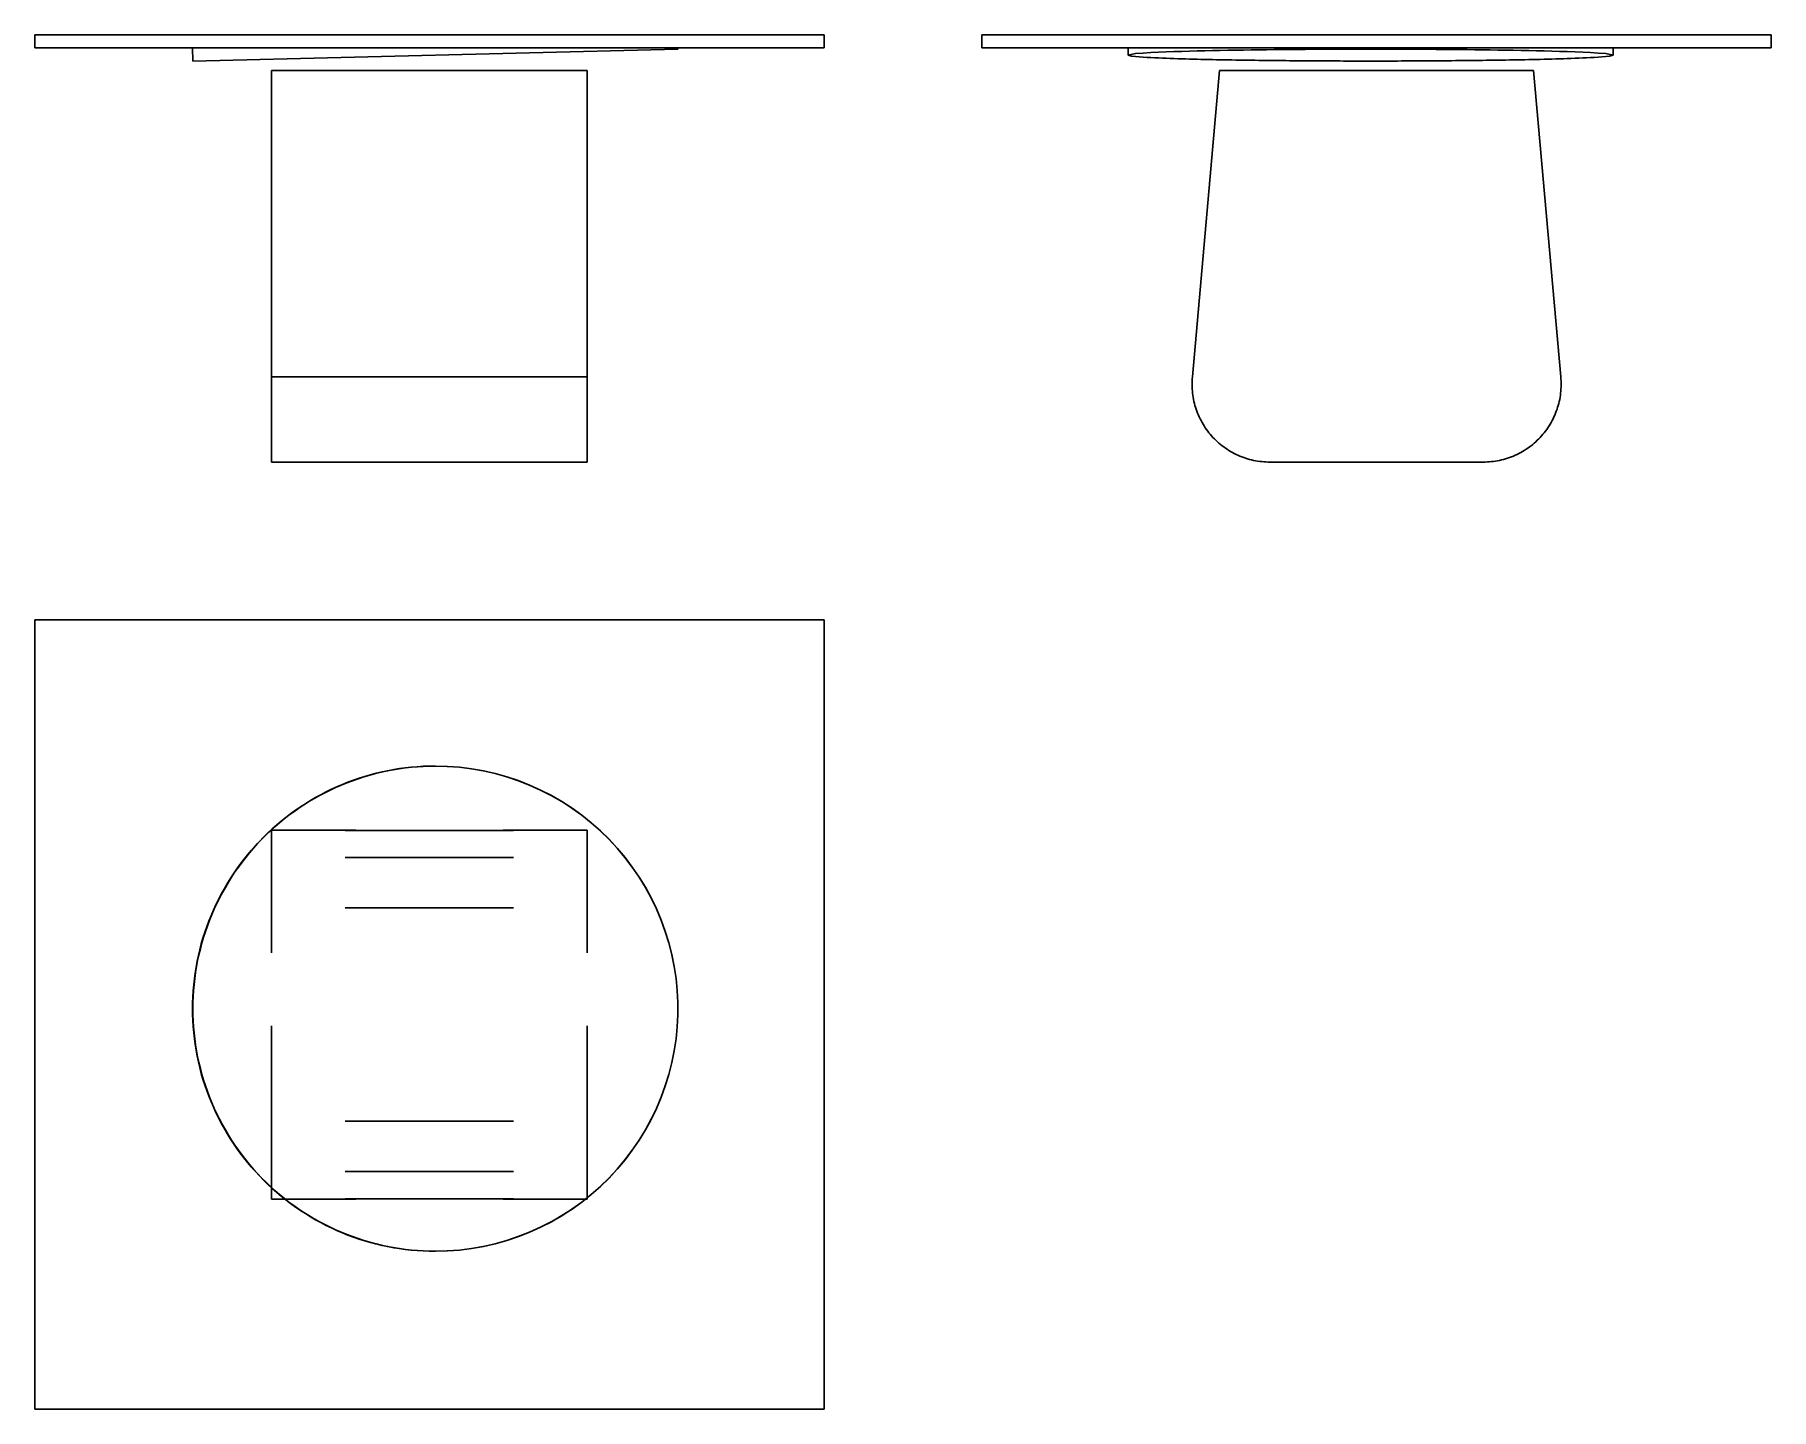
# Model space of a CAD drawing. Extents: x 0 to 2.06, y 0 to 1.63.
import ezdxf

# ---------------------------------------------------------------- set-up
doc = ezdxf.new("R2010")
doc.units = 0
doc.linetypes.add('HIDDEN', pattern=[0.046875, 0.031266, -0.015609])
for name, color, linetype in [('FRONT', 7, 'CONTINUOUS'), ('FRONT_HID', 7, 'HIDDEN'), ('LEFT', 7, 'CONTINUOUS'), ('LEFT_HID', 7, 'HIDDEN'), ('TOP', 7, 'CONTINUOUS'), ('TOP_HID', 7, 'HIDDEN')]:
    doc.layers.add(name, color=color, linetype=linetype)

msp = doc.modelspace()

# ---------------------------------------------------------------- linework, layer by layer
at = {"layer": 'FRONT'}
for p, q in [((0, 1.632566), (0, 1.616941)), ((0.9375, 1.632566), (0, 1.632566)), ((0.9375, 1.632566), (0.9375, 1.616941)), ((0.9375, 1.616941), (0, 1.616941)), ((0.187413, 1.616939), (0.1875, 1.616941)), ((0.187413, 1.616939), (0.187797, 1.601318)), ((0.187797, 1.601318), (0.763939, 1.615462)), ((0.763939, 1.615462), (0.763903, 1.616941)), ((0.28125, 1.226316), (0.28125, 1.590132)), ((0.46875, 1.590132), (0.28125, 1.590132)), ((0.46875, 1.590132), (0.65625, 1.590132)), ((0.65625, 1.226316), (0.65625, 1.590132)), ((0.28125, 1.125), (0.28125, 1.226316)), ((0.46875, 1.226316), (0.28125, 1.226316)), ((0.46875, 1.226316), (0.65625, 1.226316)), ((0.65625, 1.125), (0.65625, 1.226316)), ((0.46875, 1.125), (0.28125, 1.125)), ((0.28125, 1.125), (0.46875, 1.125)), ((0.28125, 1.125), (0.46875, 1.125)), ((0.46875, 1.125), (0.65625, 1.125)), ((0.65625, 1.125), (0.46875, 1.125)), ((0.65625, 1.125), (0.46875, 1.125))]:
    msp.add_line(p, q, dxfattribs=at)
at = {"layer": 'FRONT_HID', "linetype": 'HIDDEN'}
for p, q in [((0.1875, 1.616941), (0.763903, 1.616941)), ((0.763903, 1.616941), (0.1875, 1.616941)), ((0.28125, 1.125), (0.28125, 1.125)), ((0.65625, 1.125), (0.65625, 1.125))]:
    msp.add_line(p, q, dxfattribs=at)
at = {"layer": 'LEFT'}
for p, q in [((1.125, 1.632566), (1.125, 1.616941)), ((1.125, 1.632566), (2.0625, 1.632566)), ((2.0625, 1.632566), (2.0625, 1.616941)), ((1.125, 1.616941), (2.0625, 1.616941)), ((1.29852, 1.60839), (1.29852, 1.616941)), ((1.586678, 1.616939), (1.579607, 1.616941)), ((1.59375, 1.616941), (1.586678, 1.616939)), ((1.874836, 1.60839), (1.874836, 1.616941)), ((1.302828, 1.607172), (1.29852, 1.60839)), ((1.307378, 1.60665), (1.302828, 1.607172)), ((1.311942, 1.606257), (1.307378, 1.60665)), ((1.31651, 1.605931), (1.311942, 1.606257)), ((1.321082, 1.605647), (1.31651, 1.605931)), ((1.325655, 1.605394), (1.321082, 1.605647)), ((1.33023, 1.605165), (1.325655, 1.605394)), ((1.334805, 1.604955), (1.33023, 1.605165)), ((1.339381, 1.60476), (1.334805, 1.604955)), ((1.343958, 1.604579), (1.339381, 1.60476)), ((1.348535, 1.604408), (1.343958, 1.604579)), ((1.353112, 1.604248), (1.348535, 1.604408)), ((1.35769, 1.604097), (1.353112, 1.604248)), ((1.362268, 1.603954), (1.35769, 1.604097)), ((1.366846, 1.603818), (1.362268, 1.603954)), ((1.371425, 1.603689), (1.366846, 1.603818)), ((1.376003, 1.603565), (1.371425, 1.603689)), ((1.375, 1.226316), (1.407237, 1.590132)), ((1.380582, 1.603448), (1.376003, 1.603565)), ((1.385161, 1.603335), (1.380582, 1.603448)), ((1.38974, 1.603228), (1.385161, 1.603335)), ((1.394319, 1.603125), (1.38974, 1.603228)), ((1.398898, 1.603026), (1.394319, 1.603125)), ((1.403478, 1.602932), (1.398898, 1.603026)), ((1.408057, 1.602841), (1.403478, 1.602932)), ((1.407237, 1.590132), (1.780263, 1.590132)), ((1.412637, 1.602754), (1.408057, 1.602841)), ((1.417216, 1.602671), (1.412637, 1.602754)), ((1.421796, 1.60259), (1.417216, 1.602671)), ((1.426375, 1.602514), (1.421796, 1.60259)), ((1.430955, 1.60244), (1.426375, 1.602514)), ((1.435535, 1.602369), (1.430955, 1.60244)), ((1.440114, 1.602301), (1.435535, 1.602369)), ((1.444694, 1.602236), (1.440114, 1.602301)), ((1.449274, 1.602174), (1.444694, 1.602236)), ((1.453854, 1.602114), (1.449274, 1.602174)), ((1.458434, 1.602057), (1.453854, 1.602114)), ((1.463014, 1.602003), (1.458434, 1.602057)), ((1.467594, 1.60195), (1.463014, 1.602003)), ((1.472174, 1.601901), (1.467594, 1.60195)), ((1.476754, 1.601853), (1.472174, 1.601901)), ((1.481334, 1.601808), (1.476754, 1.601853)), ((1.485914, 1.601765), (1.481334, 1.601808)), ((1.490494, 1.601724), (1.485914, 1.601765)), ((1.495074, 1.601685), (1.490494, 1.601724)), ((1.499654, 1.601649), (1.495074, 1.601685)), ((1.504234, 1.601614), (1.499654, 1.601649)), ((1.508814, 1.601581), (1.504234, 1.601614)), ((1.513395, 1.601551), (1.508814, 1.601581)), ((1.517975, 1.601522), (1.513395, 1.601551)), ((1.522555, 1.601496), (1.517975, 1.601522)), ((1.527135, 1.601471), (1.522555, 1.601496)), ((1.531715, 1.601448), (1.527135, 1.601471)), ((1.536296, 1.601427), (1.531715, 1.601448)), ((1.540876, 1.601408), (1.536296, 1.601427)), ((1.545456, 1.601391), (1.540876, 1.601408)), ((1.550036, 1.601376), (1.545456, 1.601391)), ((1.554616, 1.601362), (1.550036, 1.601376)), ((1.559197, 1.601351), (1.554616, 1.601362)), ((1.563777, 1.601341), (1.559197, 1.601351)), ((1.568357, 1.601333), (1.563777, 1.601341)), ((1.572937, 1.601326), (1.568357, 1.601333)), ((1.577518, 1.601322), (1.572937, 1.601326)), ((1.582098, 1.601319), (1.577518, 1.601322)), ((1.586678, 1.601318), (1.582098, 1.601319)), ((1.591258, 1.601319), (1.586678, 1.601318)), ((1.595839, 1.601322), (1.591258, 1.601319)), ((1.600419, 1.601326), (1.595839, 1.601322)), ((1.604999, 1.601333), (1.600419, 1.601326)), ((1.60958, 1.601341), (1.604999, 1.601333)), ((1.61416, 1.601351), (1.60958, 1.601341)), ((1.61874, 1.601362), (1.61416, 1.601351)), ((1.62332, 1.601376), (1.61874, 1.601362)), ((1.627901, 1.601391), (1.62332, 1.601376)), ((1.632481, 1.601408), (1.627901, 1.601391)), ((1.637061, 1.601427), (1.632481, 1.601408)), ((1.641641, 1.601448), (1.637061, 1.601427)), ((1.646221, 1.601471), (1.641641, 1.601448)), ((1.650802, 1.601496), (1.646221, 1.601471)), ((1.655382, 1.601522), (1.650802, 1.601496)), ((1.659962, 1.601551), (1.655382, 1.601522)), ((1.664542, 1.601581), (1.659962, 1.601551)), ((1.669122, 1.601614), (1.664542, 1.601581)), ((1.673702, 1.601649), (1.669122, 1.601614)), ((1.678283, 1.601685), (1.673702, 1.601649)), ((1.682863, 1.601724), (1.678283, 1.601685)), ((1.687443, 1.601765), (1.682863, 1.601724)), ((1.692023, 1.601808), (1.687443, 1.601765)), ((1.696603, 1.601853), (1.692023, 1.601808)), ((1.701183, 1.601901), (1.696603, 1.601853)), ((1.705763, 1.60195), (1.701183, 1.601901)), ((1.710343, 1.602003), (1.705763, 1.60195)), ((1.714923, 1.602057), (1.710343, 1.602003)), ((1.719503, 1.602114), (1.714923, 1.602057)), ((1.724082, 1.602174), (1.719503, 1.602114)), ((1.728662, 1.602236), (1.724082, 1.602174)), ((1.733242, 1.602301), (1.728662, 1.602236)), ((1.737822, 1.602369), (1.733242, 1.602301)), ((1.742402, 1.60244), (1.737822, 1.602369)), ((1.746981, 1.602514), (1.742402, 1.60244)), ((1.751561, 1.60259), (1.746981, 1.602514)), ((1.75614, 1.602671), (1.751561, 1.60259)), ((1.76072, 1.602754), (1.75614, 1.602671)), ((1.765299, 1.602841), (1.76072, 1.602754)), ((1.769879, 1.602932), (1.765299, 1.602841)), ((1.774458, 1.603026), (1.769879, 1.602932)), ((1.779037, 1.603125), (1.774458, 1.603026)), ((1.783616, 1.603228), (1.779037, 1.603125)), ((1.780263, 1.590132), (1.8125, 1.226316)), ((1.788195, 1.603335), (1.783616, 1.603228)), ((1.792774, 1.603448), (1.788195, 1.603335)), ((1.797353, 1.603565), (1.792774, 1.603448)), ((1.801932, 1.603689), (1.797353, 1.603565)), ((1.80651, 1.603818), (1.801932, 1.603689)), ((1.811088, 1.603954), (1.80651, 1.603818)), ((1.815666, 1.604097), (1.811088, 1.603954)), ((1.820244, 1.604248), (1.815666, 1.604097)), ((1.824822, 1.604408), (1.820244, 1.604248)), ((1.829399, 1.604579), (1.824822, 1.604408)), ((1.833975, 1.60476), (1.829399, 1.604579)), ((1.838551, 1.604955), (1.833975, 1.60476)), ((1.843127, 1.605165), (1.838551, 1.604955)), ((1.847701, 1.605394), (1.843127, 1.605165)), ((1.852275, 1.605647), (1.847701, 1.605394)), ((1.856846, 1.605931), (1.852275, 1.605647)), ((1.861415, 1.606257), (1.856846, 1.605931)), ((1.865978, 1.60665), (1.861415, 1.606257)), ((1.870528, 1.607172), (1.865978, 1.60665)), ((1.874836, 1.60839), (1.870528, 1.607172)), ((1.374573, 1.216539), (1.374582, 1.218986)), ((1.374582, 1.218986), (1.374657, 1.221433)), ((1.374657, 1.221433), (1.374796, 1.223877)), ((1.374796, 1.223877), (1.375, 1.226316)), ((1.8125, 1.226316), (1.812704, 1.223877)), ((1.812704, 1.223877), (1.812843, 1.221433)), ((1.812843, 1.221433), (1.812918, 1.218986)), ((1.812918, 1.218986), (1.812927, 1.216539)), ((1.374628, 1.214092), (1.374573, 1.216539)), ((1.374748, 1.211647), (1.374628, 1.214092)), ((1.374932, 1.209206), (1.374748, 1.211647)), ((1.375182, 1.206771), (1.374932, 1.209206)), ((1.375495, 1.204344), (1.375182, 1.206771)), ((1.375873, 1.201925), (1.375495, 1.204344)), ((1.376315, 1.199518), (1.375873, 1.201925)), ((1.37682, 1.197123), (1.376315, 1.199518)), ((1.377389, 1.194742), (1.37682, 1.197123)), ((1.81068, 1.197123), (1.810111, 1.194742)), ((1.811185, 1.199518), (1.81068, 1.197123)), ((1.811627, 1.201925), (1.811185, 1.199518)), ((1.812005, 1.204344), (1.811627, 1.201925)), ((1.812318, 1.206771), (1.812005, 1.204344)), ((1.812568, 1.209206), (1.812318, 1.206771)), ((1.812752, 1.211647), (1.812568, 1.209206)), ((1.812872, 1.214092), (1.812752, 1.211647)), ((1.812927, 1.216539), (1.812872, 1.214092)), ((1.378021, 1.192377), (1.377389, 1.194742)), ((1.378715, 1.19003), (1.378021, 1.192377)), ((1.379471, 1.187702), (1.378715, 1.19003)), ((1.380288, 1.185395), (1.379471, 1.187702)), ((1.381166, 1.18311), (1.380288, 1.185395)), ((1.382104, 1.180849), (1.381166, 1.18311)), ((1.383102, 1.178614), (1.382104, 1.180849)), ((1.384159, 1.176407), (1.383102, 1.178614)), ((1.385274, 1.174227), (1.384159, 1.176407)), ((1.803341, 1.176407), (1.802226, 1.174227)), ((1.804398, 1.178614), (1.803341, 1.176407)), ((1.805396, 1.180849), (1.804398, 1.178614)), ((1.806334, 1.18311), (1.805396, 1.180849)), ((1.807212, 1.185395), (1.806334, 1.18311)), ((1.808029, 1.187702), (1.807212, 1.185395)), ((1.808785, 1.19003), (1.808029, 1.187702)), ((1.809479, 1.192377), (1.808785, 1.19003)), ((1.810111, 1.194742), (1.809479, 1.192377)), ((1.386446, 1.172079), (1.385274, 1.174227)), ((1.387675, 1.169962), (1.386446, 1.172079)), ((1.388959, 1.167878), (1.387675, 1.169962)), ((1.390298, 1.165829), (1.388959, 1.167878)), ((1.391691, 1.163816), (1.390298, 1.165829)), ((1.393137, 1.161841), (1.391691, 1.163816)), ((1.394634, 1.159905), (1.393137, 1.161841)), ((1.396182, 1.158009), (1.394634, 1.159905)), ((1.39778, 1.156155), (1.396182, 1.158009)), ((1.399427, 1.154344), (1.39778, 1.156155)), ((1.78972, 1.156155), (1.788073, 1.154344)), ((1.791318, 1.158009), (1.78972, 1.156155)), ((1.792866, 1.159905), (1.791318, 1.158009)), ((1.794363, 1.161841), (1.792866, 1.159905)), ((1.795809, 1.163816), (1.794363, 1.161841)), ((1.797202, 1.165829), (1.795809, 1.163816)), ((1.798541, 1.167878), (1.797202, 1.165829)), ((1.799825, 1.169962), (1.798541, 1.167878)), ((1.801054, 1.172079), (1.799825, 1.169962)), ((1.802226, 1.174227), (1.801054, 1.172079)), ((1.401121, 1.152577), (1.399427, 1.154344)), ((1.402861, 1.150856), (1.401121, 1.152577)), ((1.404646, 1.149181), (1.402861, 1.150856)), ((1.406475, 1.147554), (1.404646, 1.149181)), ((1.408346, 1.145976), (1.406475, 1.147554)), ((1.410258, 1.144449), (1.408346, 1.145976)), ((1.412211, 1.142972), (1.410258, 1.144449)), ((1.414201, 1.141548), (1.412211, 1.142972)), ((1.416229, 1.140177), (1.414201, 1.141548)), ((1.418292, 1.13886), (1.416229, 1.140177)), ((1.42039, 1.137598), (1.418292, 1.13886)), ((1.42252, 1.136392), (1.42039, 1.137598)), ((1.424681, 1.135244), (1.42252, 1.136392)), ((1.426872, 1.134152), (1.424681, 1.135244)), ((1.762819, 1.135244), (1.760628, 1.134152)), ((1.76498, 1.136392), (1.762819, 1.135244)), ((1.76711, 1.137598), (1.76498, 1.136392)), ((1.769208, 1.13886), (1.76711, 1.137598)), ((1.771271, 1.140177), (1.769208, 1.13886)), ((1.773299, 1.141548), (1.771271, 1.140177)), ((1.775289, 1.142972), (1.773299, 1.141548)), ((1.777242, 1.144449), (1.775289, 1.142972)), ((1.779154, 1.145976), (1.777242, 1.144449)), ((1.781025, 1.147554), (1.779154, 1.145976)), ((1.782854, 1.149181), (1.781025, 1.147554)), ((1.784639, 1.150856), (1.782854, 1.149181)), ((1.786379, 1.152577), (1.784639, 1.150856)), ((1.788073, 1.154344), (1.786379, 1.152577)), ((1.429091, 1.133119), (1.426872, 1.134152)), ((1.431337, 1.132146), (1.429091, 1.133119)), ((1.433607, 1.131232), (1.431337, 1.132146)), ((1.435902, 1.130379), (1.433607, 1.131232)), ((1.438217, 1.129586), (1.435902, 1.130379)), ((1.440554, 1.128856), (1.438217, 1.129586)), ((1.442908, 1.128187), (1.440554, 1.128856)), ((1.44528, 1.127581), (1.442908, 1.128187)), ((1.447666, 1.127038), (1.44528, 1.127581)), ((1.450067, 1.126559), (1.447666, 1.127038)), ((1.452479, 1.126143), (1.450067, 1.126559)), ((1.454901, 1.125791), (1.452479, 1.126143)), ((1.457332, 1.125504), (1.454901, 1.125791)), ((1.459769, 1.125281), (1.457332, 1.125504)), ((1.462212, 1.125122), (1.459769, 1.125281)), ((1.464658, 1.125029), (1.462212, 1.125122)), ((1.467105, 1.125), (1.464658, 1.125029)), ((1.720395, 1.125), (1.467105, 1.125)), ((1.722842, 1.125029), (1.720395, 1.125)), ((1.725288, 1.125122), (1.722842, 1.125029)), ((1.727731, 1.125281), (1.725288, 1.125122)), ((1.730168, 1.125504), (1.727731, 1.125281)), ((1.732599, 1.125791), (1.730168, 1.125504)), ((1.735021, 1.126143), (1.732599, 1.125791)), ((1.737433, 1.126559), (1.735021, 1.126143)), ((1.739834, 1.127038), (1.737433, 1.126559)), ((1.74222, 1.127581), (1.739834, 1.127038)), ((1.744592, 1.128187), (1.74222, 1.127581)), ((1.746946, 1.128856), (1.744592, 1.128187)), ((1.749283, 1.129586), (1.746946, 1.128856)), ((1.751598, 1.130379), (1.749283, 1.129586)), ((1.753893, 1.131232), (1.751598, 1.130379)), ((1.756163, 1.132146), (1.753893, 1.131232)), ((1.758409, 1.133119), (1.756163, 1.132146)), ((1.760628, 1.134152), (1.758409, 1.133119))]:
    msp.add_line(p, q, dxfattribs=at)
at = {"layer": 'LEFT_HID', "linetype": 'HIDDEN'}
for p, q in [((1.874836, 1.616941), (1.29852, 1.616941)), ((1.29852, 1.616941), (1.579607, 1.616941)), ((1.29852, 1.60839), (1.307378, 1.61013)), ((1.307378, 1.61013), (1.31651, 1.61085)), ((1.31651, 1.61085), (1.325655, 1.611386)), ((1.325655, 1.611386), (1.334805, 1.611825)), ((1.334805, 1.611825), (1.343958, 1.612202)), ((1.343958, 1.612202), (1.353112, 1.612532)), ((1.353112, 1.612532), (1.362268, 1.612826)), ((1.362268, 1.612826), (1.371425, 1.613092)), ((1.371425, 1.613092), (1.380582, 1.613333)), ((1.380582, 1.613333), (1.38974, 1.613553)), ((1.38974, 1.613553), (1.398898, 1.613754)), ((1.398898, 1.613754), (1.408057, 1.613939)), ((1.408057, 1.613939), (1.417216, 1.61411)), ((1.417216, 1.61411), (1.426375, 1.614267)), ((1.426375, 1.614267), (1.435535, 1.614411)), ((1.435535, 1.614411), (1.444694, 1.614544)), ((1.444694, 1.614544), (1.453854, 1.614666)), ((1.453854, 1.614666), (1.463014, 1.614778)), ((1.463014, 1.614778), (1.472174, 1.61488)), ((1.472174, 1.61488), (1.481334, 1.614972)), ((1.481334, 1.614972), (1.490494, 1.615056)), ((1.490494, 1.615056), (1.499654, 1.615132)), ((1.499654, 1.615132), (1.508814, 1.615199)), ((1.508814, 1.615199), (1.517975, 1.615258)), ((1.517975, 1.615258), (1.527135, 1.615309)), ((1.527135, 1.615309), (1.536296, 1.615353)), ((1.536296, 1.615353), (1.545456, 1.615389)), ((1.545456, 1.615389), (1.554616, 1.615418)), ((1.554616, 1.615418), (1.563777, 1.615439)), ((1.563777, 1.615439), (1.572937, 1.615454)), ((1.572937, 1.615454), (1.582098, 1.615461)), ((1.59375, 1.616941), (1.579607, 1.616941)), ((1.582098, 1.615461), (1.591259, 1.615461)), ((1.591259, 1.615461), (1.600419, 1.615454)), ((1.59375, 1.616941), (1.874836, 1.616941)), ((1.600419, 1.615454), (1.60958, 1.615439)), ((1.60958, 1.615439), (1.61874, 1.615418)), ((1.61874, 1.615418), (1.627901, 1.615389)), ((1.627901, 1.615389), (1.637061, 1.615353)), ((1.637061, 1.615353), (1.646221, 1.615309)), ((1.646221, 1.615309), (1.655382, 1.615258)), ((1.655382, 1.615258), (1.664542, 1.615199)), ((1.664542, 1.615199), (1.673702, 1.615132)), ((1.673702, 1.615132), (1.682863, 1.615056)), ((1.682863, 1.615056), (1.692023, 1.614972)), ((1.692023, 1.614972), (1.701183, 1.61488)), ((1.701183, 1.61488), (1.710343, 1.614778)), ((1.710343, 1.614778), (1.719503, 1.614666)), ((1.719503, 1.614666), (1.728662, 1.614544)), ((1.728662, 1.614544), (1.737822, 1.614411)), ((1.737822, 1.614411), (1.746981, 1.614267)), ((1.746981, 1.614267), (1.75614, 1.61411)), ((1.75614, 1.61411), (1.765299, 1.613939)), ((1.765299, 1.613939), (1.774458, 1.613754)), ((1.774458, 1.613754), (1.783616, 1.613553)), ((1.783616, 1.613553), (1.792774, 1.613333)), ((1.792774, 1.613333), (1.801932, 1.613092)), ((1.801932, 1.613092), (1.811088, 1.612826)), ((1.811088, 1.612826), (1.820244, 1.612532)), ((1.820244, 1.612532), (1.829399, 1.612202)), ((1.829399, 1.612202), (1.838551, 1.611825)), ((1.838551, 1.611825), (1.847701, 1.611386)), ((1.847701, 1.611386), (1.856846, 1.61085)), ((1.856846, 1.61085), (1.865978, 1.61013)), ((1.865978, 1.61013), (1.874836, 1.60839))]:
    msp.add_line(p, q, dxfattribs=at)
at = {"layer": 'TOP'}
for p, q in [((0, 0.9375), (0, 0)), ((0.9375, 0.9375), (0, 0.9375)), ((0.9375, 0), (0.9375, 0.9375)), ((0, 0), (0.9375, 0))]:
    msp.add_line(p, q, dxfattribs=at)
at = {"layer": 'TOP_HID', "linetype": 'HIDDEN'}
for p, q in [((0.447181, 0.762547), (0.454337, 0.763174)), ((0.454456, 0.763199), (0.447409, 0.762592)), ((0.454337, 0.763174), (0.461506, 0.763621)), ((0.461516, 0.763633), (0.454456, 0.763199)), ((0.461506, 0.763621), (0.468685, 0.76389)), ((0.468585, 0.763893), (0.461516, 0.763633)), ((0.475658, 0.76398), (0.468585, 0.763893)), ((0.468685, 0.76389), (0.475868, 0.76398)), ((0.490024, 0.763622), (0.475658, 0.76398)), ((0.475868, 0.76398), (0.475658, 0.76398)), ((0.475868, 0.76398), (0.490229, 0.763621)), ((0.504354, 0.762548), (0.490024, 0.763622)), ((0.490229, 0.763621), (0.504555, 0.762547)), ((0.363957, 0.741346), (0.37061, 0.744055)), ((0.371933, 0.744676), (0.365365, 0.742051)), ((0.37061, 0.744055), (0.377329, 0.746597)), ((0.378564, 0.74714), (0.371933, 0.744676)), ((0.377329, 0.746597), (0.384109, 0.74897)), ((0.385253, 0.74944), (0.378564, 0.74714)), ((0.384109, 0.74897), (0.390946, 0.751174)), ((0.391996, 0.751575), (0.385253, 0.74944)), ((0.390946, 0.751174), (0.397836, 0.753206)), ((0.39879, 0.753544), (0.391996, 0.751575)), ((0.397836, 0.753206), (0.404774, 0.755066)), ((0.40563, 0.755346), (0.39879, 0.753544)), ((0.404774, 0.755066), (0.411757, 0.756753)), ((0.412512, 0.75698), (0.40563, 0.755346)), ((0.411757, 0.756753), (0.418779, 0.758265)), ((0.419432, 0.758444), (0.412512, 0.75698)), ((0.418779, 0.758265), (0.425837, 0.759601)), ((0.426386, 0.759739), (0.419432, 0.758444)), ((0.425837, 0.759601), (0.432927, 0.76076)), ((0.43337, 0.760862), (0.426386, 0.759739)), ((0.432927, 0.76076), (0.440043, 0.761743)), ((0.440379, 0.761813), (0.43337, 0.760862)), ((0.440043, 0.761743), (0.447181, 0.762547)), ((0.447409, 0.762592), (0.440379, 0.761813)), ((0.518612, 0.760762), (0.504354, 0.762548)), ((0.504555, 0.762547), (0.518809, 0.76076)), ((0.532764, 0.758268), (0.518612, 0.760762)), ((0.518809, 0.76076), (0.532956, 0.758265)), ((0.546774, 0.755072), (0.532764, 0.758268)), ((0.532956, 0.758265), (0.546962, 0.755066)), ((0.560608, 0.751181), (0.546774, 0.755072)), ((0.546962, 0.755066), (0.56079, 0.751174)), ((0.57423, 0.746606), (0.560608, 0.751181)), ((0.56079, 0.751174), (0.574407, 0.746597)), ((0.587608, 0.741358), (0.57423, 0.746606)), ((0.574407, 0.746597), (0.587779, 0.741346)), ((0.327487, 0.722993), (0.321464, 0.719283)), ((0.325641, 0.721694), (0.331816, 0.725364)), ((0.333598, 0.726553), (0.327487, 0.722993)), ((0.331816, 0.725364), (0.338081, 0.72888)), ((0.339796, 0.729963), (0.333598, 0.726553)), ((0.338081, 0.72888), (0.344431, 0.732237)), ((0.346075, 0.733219), (0.339796, 0.729963)), ((0.344431, 0.732237), (0.350863, 0.735436)), ((0.352432, 0.73632), (0.346075, 0.733219)), ((0.350863, 0.735436), (0.357373, 0.738473)), ((0.358864, 0.739265), (0.352432, 0.73632)), ((0.357373, 0.738473), (0.363957, 0.741346)), ((0.365365, 0.742051), (0.358864, 0.739265)), ((0.600707, 0.73545), (0.587608, 0.741358)), ((0.587779, 0.741346), (0.600872, 0.735436)), ((0.613496, 0.728897), (0.600707, 0.73545)), ((0.600872, 0.735436), (0.613655, 0.72888)), ((0.625942, 0.721714), (0.613496, 0.728897)), ((0.613655, 0.72888), (0.626095, 0.721694)), ((0.298337, 0.703003), (0.292813, 0.698584)), ((0.296242, 0.701099), (0.301913, 0.705509)), ((0.303967, 0.707284), (0.298337, 0.703003)), ((0.301913, 0.705509), (0.307691, 0.709776)), ((0.309701, 0.711427), (0.303967, 0.707284)), ((0.307691, 0.709776), (0.313575, 0.713898)), ((0.315534, 0.715427), (0.309701, 0.711427)), ((0.313575, 0.713898), (0.319559, 0.717871)), ((0.321464, 0.719283), (0.315534, 0.715427)), ((0.319559, 0.717871), (0.325641, 0.721694)), ((0.638015, 0.71392), (0.625942, 0.721714)), ((0.626095, 0.721694), (0.638161, 0.713898)), ((0.649685, 0.705534), (0.638015, 0.71392)), ((0.638161, 0.713898), (0.649823, 0.705509)), ((0.660922, 0.696577), (0.649685, 0.705534)), ((0.649823, 0.705509), (0.661053, 0.69655)), ((0.269632, 0.677009), (0.27471, 0.682089)), ((0.276917, 0.684534), (0.271853, 0.679595)), ((0.27471, 0.682089), (0.279914, 0.687042)), ((0.2821, 0.689347), (0.276917, 0.684534)), ((0.279914, 0.687042), (0.285239, 0.691863)), ((0.28125, 0.595395), (0.28125, 0.687931)), ((0.28125, 0.687931), (0.28125, 0.6875)), ((0.28125, 0.687931), (0.46875, 0.687931)), ((0.28125, 0.6875), (0.28125, 0.655263)), ((0.46875, 0.6875), (0.28125, 0.6875)), ((0.2874, 0.694031), (0.2821, 0.689347)), ((0.285239, 0.691863), (0.290683, 0.69655)), ((0.292813, 0.698584), (0.2874, 0.694031)), ((0.290683, 0.69655), (0.296242, 0.701099)), ((0.65625, 0.687931), (0.46875, 0.687931)), ((0.46875, 0.6875), (0.65625, 0.6875)), ((0.65625, 0.595395), (0.65625, 0.687931)), ((0.65625, 0.687931), (0.65625, 0.6875)), ((0.65625, 0.6875), (0.65625, 0.655263)), ((0.671698, 0.687071), (0.660922, 0.696577)), ((0.661053, 0.69655), (0.671822, 0.687042)), ((0.681988, 0.67704), (0.671698, 0.687071)), ((0.671822, 0.687042), (0.682103, 0.677009)), ((0.250632, 0.655469), (0.255179, 0.66103)), ((0.25741, 0.664054), (0.252855, 0.658643)), ((0.255179, 0.66103), (0.259863, 0.666476)), ((0.262097, 0.669352), (0.25741, 0.664054)), ((0.259863, 0.666476), (0.264682, 0.671803)), ((0.266912, 0.674534), (0.262097, 0.669352)), ((0.264682, 0.671803), (0.269632, 0.677009)), ((0.271853, 0.679595), (0.266912, 0.674534)), ((0.691764, 0.666508), (0.681988, 0.67704)), ((0.682103, 0.677009), (0.691872, 0.666476)), ((0.701003, 0.655502), (0.691764, 0.666508)), ((0.691872, 0.666476), (0.701104, 0.655469)), ((0.240005, 0.641762), (0.236002, 0.63593)), ((0.237841, 0.63813), (0.24196, 0.644015)), ((0.24415, 0.647493), (0.240005, 0.641762)), ((0.24196, 0.644015), (0.246224, 0.649796)), ((0.248434, 0.653122), (0.24415, 0.647493)), ((0.246224, 0.649796), (0.250632, 0.655469)), ((0.252855, 0.658643), (0.248434, 0.653122)), ((0.28125, 0.655263), (0.28125, 0.282237)), ((0.46875, 0.655263), (0.28125, 0.655263)), ((0.46875, 0.655263), (0.65625, 0.655263)), ((0.65625, 0.655263), (0.65625, 0.282237)), ((0.709683, 0.644049), (0.701003, 0.655502)), ((0.701104, 0.655469), (0.709776, 0.644015)), ((0.71778, 0.632177), (0.709683, 0.644049)), ((0.709776, 0.644015), (0.717866, 0.632144)), ((0.222869, 0.613618), (0.226382, 0.619884)), ((0.228432, 0.62398), (0.224869, 0.61787)), ((0.226382, 0.619884), (0.230049, 0.626061)), ((0.232143, 0.630002), (0.228432, 0.62398)), ((0.230049, 0.626061), (0.23387, 0.632144)), ((0.236002, 0.63593), (0.232143, 0.630002)), ((0.23387, 0.632144), (0.237841, 0.63813)), ((0.725276, 0.619917), (0.71778, 0.632177)), ((0.717866, 0.632144), (0.725354, 0.619884)), ((0.732151, 0.607298), (0.725276, 0.619917)), ((0.725354, 0.619884), (0.732222, 0.607267)), ((0.215095, 0.59904), (0.212148, 0.592609)), ((0.213283, 0.594323), (0.216317, 0.600833)), ((0.218198, 0.605396), (0.215095, 0.59904)), ((0.216317, 0.600833), (0.219513, 0.607267)), ((0.221457, 0.611674), (0.218198, 0.605396)), ((0.219513, 0.607267), (0.222869, 0.613618)), ((0.224869, 0.61787), (0.221457, 0.611674)), ((0.738388, 0.594352), (0.732151, 0.607298)), ((0.732222, 0.607267), (0.738453, 0.594323)), ((0.206733, 0.579541), (0.204267, 0.572911)), ((0.205165, 0.574364), (0.207705, 0.581084)), ((0.20936, 0.586108), (0.206733, 0.579541)), ((0.207705, 0.581084), (0.210411, 0.587738)), ((0.212148, 0.592609), (0.20936, 0.586108)), ((0.210411, 0.587738), (0.213283, 0.594323)), ((0.28125, 0.342105), (0.28125, 0.595395)), ((0.46875, 0.595395), (0.28125, 0.595395)), ((0.46875, 0.595395), (0.65625, 0.595395)), ((0.65625, 0.342105), (0.65625, 0.595395)), ((0.743972, 0.581111), (0.738388, 0.594352)), ((0.738453, 0.594323), (0.744031, 0.581084)), ((0.748889, 0.567609), (0.743972, 0.581111)), ((0.744031, 0.581084), (0.748942, 0.567584)), ((0.199828, 0.55948), (0.197857, 0.552687)), ((0.198561, 0.553856), (0.200591, 0.560746)), ((0.201965, 0.566223), (0.199828, 0.55948)), ((0.200591, 0.560746), (0.202793, 0.567584)), ((0.204267, 0.572911), (0.201965, 0.566223)), ((0.202793, 0.567584), (0.205165, 0.574364)), ((0.753126, 0.553877), (0.748889, 0.567609)), ((0.748942, 0.567584), (0.753175, 0.553856)), ((0.194419, 0.538966), (0.192953, 0.532046)), ((0.193507, 0.532911), (0.195017, 0.539934)), ((0.196054, 0.545847), (0.194419, 0.538966)), ((0.195017, 0.539934), (0.196702, 0.546917)), ((0.197857, 0.552687), (0.196054, 0.545847)), ((0.196702, 0.546917), (0.198561, 0.553856)), ((0.756674, 0.539952), (0.753126, 0.553877)), ((0.753175, 0.553856), (0.756718, 0.539934)), ((0.759522, 0.525867), (0.756674, 0.539952)), ((0.756718, 0.539934), (0.759564, 0.525853)), ((0.190534, 0.518109), (0.189581, 0.5111)), ((0.190032, 0.511647), (0.191013, 0.518763)), ((0.191658, 0.525092), (0.190534, 0.518109)), ((0.191013, 0.518763), (0.192172, 0.525853)), ((0.192953, 0.532046), (0.191658, 0.525092)), ((0.192172, 0.525853), (0.193507, 0.532911)), ((0.761665, 0.511658), (0.759522, 0.525867)), ((0.759564, 0.525853), (0.761704, 0.511647)), ((0.188194, 0.497022), (0.18776, 0.489962)), ((0.188155, 0.490183), (0.188602, 0.497353)), ((0.188801, 0.504069), (0.188194, 0.497022)), ((0.188602, 0.497353), (0.189228, 0.504509)), ((0.189581, 0.5111), (0.188801, 0.504069)), ((0.189228, 0.504509), (0.190032, 0.511647)), ((0.763096, 0.497359), (0.761665, 0.511658)), ((0.761704, 0.511647), (0.763134, 0.497353)), ((0.763813, 0.483007), (0.763096, 0.497359)), ((0.763134, 0.497353), (0.763849, 0.483005)), ((0.187413, 0.475822), (0.1875, 0.482893)), ((0.1875, 0.46875), (0.187413, 0.475822)), ((0.18776, 0.489962), (0.1875, 0.482893)), ((0.1875, 0.46875), (0.1875, 0.482893)), ((0.187797, 0.475822), (0.187886, 0.483005)), ((0.187886, 0.468639), (0.187797, 0.475822)), ((0.187886, 0.483005), (0.188155, 0.490183)), ((0.763813, 0.468637), (0.763813, 0.483007)), ((0.763849, 0.483005), (0.763849, 0.468639)), ((0.1875, 0.46875), (0.18776, 0.461681)), ((0.18776, 0.461681), (0.188194, 0.454621)), ((0.188155, 0.46146), (0.187886, 0.468639)), ((0.188602, 0.454291), (0.188155, 0.46146)), ((0.188194, 0.454621), (0.188801, 0.447574)), ((0.189228, 0.447135), (0.188602, 0.454291)), ((0.761665, 0.439986), (0.763096, 0.454284)), ((0.763134, 0.454291), (0.761704, 0.439996)), ((0.763096, 0.454284), (0.763813, 0.468637)), ((0.763849, 0.468639), (0.763134, 0.454291)), ((0.188801, 0.447574), (0.189581, 0.440544)), ((0.190032, 0.439996), (0.189228, 0.447135)), ((0.189581, 0.440544), (0.190534, 0.433535)), ((0.191013, 0.43288), (0.190032, 0.439996)), ((0.190534, 0.433535), (0.191658, 0.426551)), ((0.759522, 0.425776), (0.761665, 0.439986)), ((0.761704, 0.439996), (0.759564, 0.425791)), ((0.192172, 0.425791), (0.191013, 0.43288)), ((0.191658, 0.426551), (0.192953, 0.419598)), ((0.193507, 0.418733), (0.192172, 0.425791)), ((0.192953, 0.419598), (0.194419, 0.412678)), ((0.195017, 0.41171), (0.193507, 0.418733)), ((0.194419, 0.412678), (0.196054, 0.405796)), ((0.756674, 0.411691), (0.759522, 0.425776)), ((0.759564, 0.425791), (0.756718, 0.41171)), ((0.196702, 0.404727), (0.195017, 0.41171)), ((0.196054, 0.405796), (0.197857, 0.398956)), ((0.198561, 0.397788), (0.196702, 0.404727)), ((0.197857, 0.398956), (0.199828, 0.392163)), ((0.200591, 0.390897), (0.198561, 0.397788)), ((0.199828, 0.392163), (0.201965, 0.38542)), ((0.748889, 0.384035), (0.753126, 0.397766)), ((0.753175, 0.397788), (0.748942, 0.38406)), ((0.753126, 0.397766), (0.756674, 0.411691)), ((0.756718, 0.41171), (0.753175, 0.397788)), ((0.202793, 0.38406), (0.200591, 0.390897)), ((0.201965, 0.38542), (0.204267, 0.378732)), ((0.205165, 0.377279), (0.202793, 0.38406)), ((0.204267, 0.378732), (0.206733, 0.372102)), ((0.207705, 0.37056), (0.205165, 0.377279)), ((0.206733, 0.372102), (0.20936, 0.365535)), ((0.743972, 0.370532), (0.748889, 0.384035)), ((0.748942, 0.38406), (0.744031, 0.37056)), ((0.210411, 0.363906), (0.207705, 0.37056)), ((0.20936, 0.365535), (0.212148, 0.359034)), ((0.213283, 0.357321), (0.210411, 0.363906)), ((0.212148, 0.359034), (0.215095, 0.352604)), ((0.216317, 0.35081), (0.213283, 0.357321)), ((0.215095, 0.352604), (0.218198, 0.346248)), ((0.219513, 0.344377), (0.216317, 0.35081)), ((0.732151, 0.344345), (0.738388, 0.357291)), ((0.738453, 0.357321), (0.732222, 0.344377)), ((0.738388, 0.357291), (0.743972, 0.370532)), ((0.744031, 0.37056), (0.738453, 0.357321)), ((0.218198, 0.346248), (0.221457, 0.33997)), ((0.222869, 0.338025), (0.219513, 0.344377)), ((0.221457, 0.33997), (0.224869, 0.333774)), ((0.226382, 0.331759), (0.222869, 0.338025)), ((0.224869, 0.333774), (0.228432, 0.327663)), ((0.230049, 0.325583), (0.226382, 0.331759)), ((0.28125, 0.249569), (0.28125, 0.342105)), ((0.46875, 0.342105), (0.28125, 0.342105)), ((0.46875, 0.342105), (0.65625, 0.342105)), ((0.65625, 0.249569), (0.65625, 0.342105)), ((0.71778, 0.319466), (0.725276, 0.331727)), ((0.725354, 0.331759), (0.717866, 0.319499)), ((0.725276, 0.331727), (0.732151, 0.344345)), ((0.732222, 0.344377), (0.725354, 0.331759)), ((0.228432, 0.327663), (0.232143, 0.321642)), ((0.23387, 0.319499), (0.230049, 0.325583)), ((0.232143, 0.321642), (0.236002, 0.315714)), ((0.237841, 0.313513), (0.23387, 0.319499)), ((0.236002, 0.315714), (0.240005, 0.309882)), ((0.24196, 0.307628), (0.237841, 0.313513)), ((0.240005, 0.309882), (0.24415, 0.30415)), ((0.709683, 0.307595), (0.71778, 0.319466)), ((0.717866, 0.319499), (0.709776, 0.307628)), ((0.246224, 0.301847), (0.24196, 0.307628)), ((0.24415, 0.30415), (0.248434, 0.298522)), ((0.250632, 0.296175), (0.246224, 0.301847)), ((0.248434, 0.298522), (0.252855, 0.293)), ((0.255179, 0.290614), (0.250632, 0.296175)), ((0.252855, 0.293), (0.25741, 0.287589)), ((0.259863, 0.285168), (0.255179, 0.290614)), ((0.691764, 0.285136), (0.701003, 0.296142)), ((0.701104, 0.296175), (0.691872, 0.285168)), ((0.701003, 0.296142), (0.709683, 0.307595)), ((0.709776, 0.307628), (0.701104, 0.296175)), ((0.25741, 0.287589), (0.262097, 0.282291)), ((0.264682, 0.27984), (0.259863, 0.285168)), ((0.262097, 0.282291), (0.266912, 0.27711)), ((0.269632, 0.274635), (0.264682, 0.27984)), ((0.266912, 0.27711), (0.271853, 0.272048)), ((0.27471, 0.269554), (0.269632, 0.274635)), ((0.271853, 0.272048), (0.276917, 0.26711)), ((0.279914, 0.264602), (0.27471, 0.269554)), ((0.46875, 0.282237), (0.28125, 0.282237)), ((0.28125, 0.282237), (0.28125, 0.25)), ((0.46875, 0.282237), (0.65625, 0.282237)), ((0.65625, 0.282237), (0.65625, 0.25)), ((0.671698, 0.264572), (0.681988, 0.274604)), ((0.682103, 0.274635), (0.671822, 0.264602)), ((0.681988, 0.274604), (0.691764, 0.285136)), ((0.691872, 0.285168), (0.682103, 0.274635)), ((0.276917, 0.26711), (0.2821, 0.262297)), ((0.285239, 0.259781), (0.279914, 0.264602)), ((0.28125, 0.25), (0.28125, 0.249569)), ((0.46875, 0.25), (0.28125, 0.25)), ((0.28125, 0.249569), (0.46875, 0.249569)), ((0.2821, 0.262297), (0.2874, 0.257612)), ((0.290683, 0.255094), (0.285239, 0.259781)), ((0.2874, 0.257612), (0.292813, 0.253059)), ((0.296242, 0.250544), (0.290683, 0.255094)), ((0.292813, 0.253059), (0.298337, 0.248641)), ((0.301913, 0.246134), (0.296242, 0.250544)), ((0.298337, 0.248641), (0.303967, 0.244359)), ((0.46875, 0.25), (0.65625, 0.25)), ((0.65625, 0.249569), (0.46875, 0.249569)), ((0.649685, 0.246109), (0.660922, 0.255066)), ((0.661053, 0.255094), (0.649823, 0.246134)), ((0.65625, 0.25), (0.65625, 0.249569)), ((0.660922, 0.255066), (0.671698, 0.264572)), ((0.671822, 0.264602), (0.661053, 0.255094)), ((0.307691, 0.241867), (0.301913, 0.246134)), ((0.303967, 0.244359), (0.309701, 0.240217)), ((0.313575, 0.237746), (0.307691, 0.241867)), ((0.309701, 0.240217), (0.315534, 0.236216)), ((0.319559, 0.233772), (0.313575, 0.237746)), ((0.315534, 0.236216), (0.321464, 0.23236)), ((0.325641, 0.229949), (0.319559, 0.233772)), ((0.321464, 0.23236), (0.327487, 0.228651)), ((0.331816, 0.226279), (0.325641, 0.229949)), ((0.327487, 0.228651), (0.333598, 0.22509)), ((0.613496, 0.222747), (0.625942, 0.229929)), ((0.626095, 0.229949), (0.613655, 0.222764)), ((0.625942, 0.229929), (0.638015, 0.237723)), ((0.638161, 0.237746), (0.626095, 0.229949)), ((0.638015, 0.237723), (0.649685, 0.246109)), ((0.649823, 0.246134), (0.638161, 0.237746)), ((0.338081, 0.222764), (0.331816, 0.226279)), ((0.333598, 0.22509), (0.339796, 0.221681)), ((0.344431, 0.219406), (0.338081, 0.222764)), ((0.339796, 0.221681), (0.346075, 0.218424)), ((0.350863, 0.216208), (0.344431, 0.219406)), ((0.346075, 0.218424), (0.352432, 0.215323)), ((0.357373, 0.213171), (0.350863, 0.216208)), ((0.352432, 0.215323), (0.358864, 0.212379)), ((0.363957, 0.210297), (0.357373, 0.213171)), ((0.358864, 0.212379), (0.365365, 0.209593)), ((0.37061, 0.207589), (0.363957, 0.210297)), ((0.365365, 0.209593), (0.371933, 0.206967)), ((0.377329, 0.205047), (0.37061, 0.207589)), ((0.371933, 0.206967), (0.378564, 0.204504)), ((0.57423, 0.205037), (0.587608, 0.210285)), ((0.587779, 0.210297), (0.574407, 0.205047)), ((0.587608, 0.210285), (0.600707, 0.216193)), ((0.600872, 0.216208), (0.587779, 0.210297)), ((0.600707, 0.216193), (0.613496, 0.222747)), ((0.613655, 0.222764), (0.600872, 0.216208)), ((0.384109, 0.202673), (0.377329, 0.205047)), ((0.378564, 0.204504), (0.385253, 0.202204)), ((0.390946, 0.20047), (0.384109, 0.202673)), ((0.385253, 0.202204), (0.391996, 0.200068)), ((0.397836, 0.198437), (0.390946, 0.20047)), ((0.391996, 0.200068), (0.39879, 0.198099)), ((0.404774, 0.196577), (0.397836, 0.198437)), ((0.39879, 0.198099), (0.40563, 0.196297)), ((0.411757, 0.194891), (0.404774, 0.196577)), ((0.40563, 0.196297), (0.412512, 0.194663)), ((0.418779, 0.193379), (0.411757, 0.194891)), ((0.412512, 0.194663), (0.419432, 0.193199)), ((0.425837, 0.192043), (0.418779, 0.193379)), ((0.419432, 0.193199), (0.426386, 0.191905)), ((0.432927, 0.190883), (0.425837, 0.192043)), ((0.426386, 0.191905), (0.43337, 0.190782)), ((0.440043, 0.189901), (0.432927, 0.190883)), ((0.43337, 0.190782), (0.440379, 0.18983)), ((0.447181, 0.189096), (0.440043, 0.189901)), ((0.440379, 0.18983), (0.447409, 0.189051)), ((0.454337, 0.18847), (0.447181, 0.189096)), ((0.447409, 0.189051), (0.454456, 0.188444)), ((0.461506, 0.188022), (0.454337, 0.18847)), ((0.454456, 0.188444), (0.461516, 0.188011)), ((0.468685, 0.187753), (0.461506, 0.188022)), ((0.461516, 0.188011), (0.468585, 0.187751)), ((0.468585, 0.187751), (0.475658, 0.187664)), ((0.475868, 0.187664), (0.468685, 0.187753)), ((0.475658, 0.187664), (0.490024, 0.188022)), ((0.475868, 0.187664), (0.475658, 0.187664)), ((0.490229, 0.188022), (0.475868, 0.187664)), ((0.490024, 0.188022), (0.504354, 0.189095)), ((0.504555, 0.189096), (0.490229, 0.188022)), ((0.504354, 0.189095), (0.518612, 0.190881)), ((0.518809, 0.190883), (0.504555, 0.189096)), ((0.518612, 0.190881), (0.532764, 0.193376)), ((0.532956, 0.193379), (0.518809, 0.190883)), ((0.532764, 0.193376), (0.546774, 0.196572)), ((0.546962, 0.196577), (0.532956, 0.193379)), ((0.546774, 0.196572), (0.560608, 0.200462)), ((0.56079, 0.20047), (0.546962, 0.196577)), ((0.560608, 0.200462), (0.57423, 0.205037)), ((0.574407, 0.205047), (0.56079, 0.20047))]:
    msp.add_line(p, q, dxfattribs=at)

doc.saveas('drawing.dxf')
